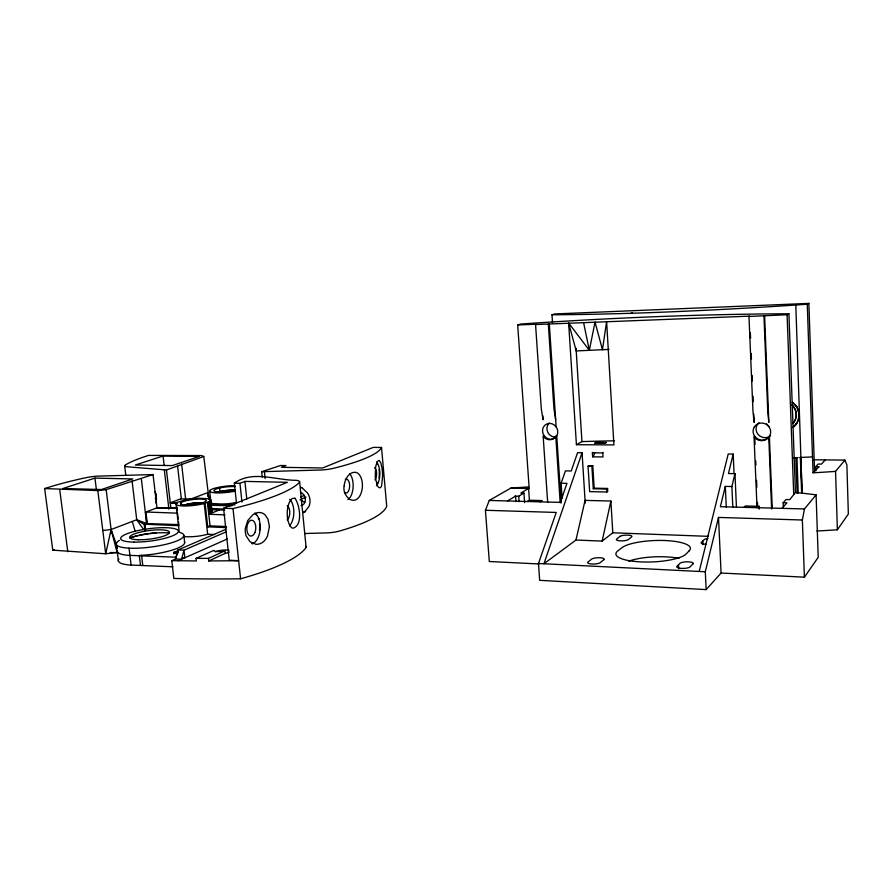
<?xml version="1.0" encoding="UTF-8"?>
<svg xmlns="http://www.w3.org/2000/svg" width="893" height="893" viewBox="0 0 893 893"><rect width="100%" height="100%" fill="white"/><g stroke="black" fill="none" stroke-linecap="round" stroke-linejoin="round"><path stroke-width="1.34" d="M254.684 513.084A15.907 8.941 -86.9 0 1 258.881 518.9L259.416 520.586A15.907 8.941 -86.9 0 1 260.22 526.2L260.209 528.176A15.907 8.941 -86.9 0 1 252.429 543.725M795.585 404.998A16.71 15.996 23.2 0 1 796.779 406.717C799.626 411.36 799.927 417.477 797.337 422.311A16.71 15.996 23.2 0 1 793.52 426.966M799.101 415.145L798.096 420.536L796.143 424.13A16.721 15.996 23.2 0 1 793.386 427.088M178.008 552.6L178.165 549.876L225.773 529.326M224.969 514.848L208.761 514.268L211.775 512.437L211.128 510.684M110.699 533.59L111.1 529.527L106.167 489.665L153.049 474.563L156.967 507.838L145.313 512.236M539.026 563.974L489.308 561.496L485.424 510.271L556.227 512.448L538.49 563.483L539.662 580.327L706.162 589.603L721.086 573.027L804.403 577.168L802.36 520.005L804.448 508.943L816.09 494.867A277.556 72.322 -2 0 0 797.192 492.612L795.451 492.434L789.78 499.622L786.03 499.533L783.15 502.714L783.362 508.229M568.64 323.02L576.42 444.703L613.915 444.937L606.615 321.58L602.451 349.721L589.335 350.313L568.64 323.02L576.219 350.96L589.335 350.313L595.039 322.016L602.451 349.721L609.015 349.442M575.974 540.031L602.161 541.091L610.89 501.051L585.071 500.381L575.974 540.031L543.926 563.762L582.057 452.729L577.57 452.695L571.241 470.979L565.425 470.89L561.117 483.225L562.11 498.35M178.578 524.593L146.664 523.544L136.741 519.737L111.1 529.527L105.698 553.772L52.754 550.144L44.65 488.549L52.921 485.993A152.368 28.286 -6.9 0 1 84.009 478.101L86.844 477.509A14.5 2.445 -7.2 0 1 97.605 476.136L153.049 474.563M732.807 507.246L731.892 486.518L734.961 473.658L728.442 473.558L733.198 454.079L728.197 454.035L699.208 571.453M731.892 486.518L725.317 486.395L720.372 506.711L804.448 508.943M706.162 589.603L705.291 571.754L718.508 517.427L802.36 520.005M305.752 546.337A15.214 3.65 -6.2 0 1 305.875 547.733L305.506 548.302A150.872 34.883 -7.5 0 1 240.585 578.798A470.656 88.842 -4.9 0 1 175.653 578.497L173.856 578.441L171.78 560.659L175.687 558.94L178.165 549.876L184.014 550.177L226.119 531.871M175.43 559.051L178.165 549.876M485.424 510.271L489.264 500.448L510.863 488.091L512.627 487.969A299.758 78.439 -3.7 0 1 528.578 486.953M561.195 502.971L556.73 435.717L555.602 436.521A8.104 7.434 61.7 0 1 543.357 436.487L544.339 435.985A8.093 7.423 61.6 0 0 556.562 436.018L557.02 435.181A8.093 7.423 61.6 0 0 556.518 427.501L555.948 426.664A8.093 7.423 61.6 0 0 543.703 426.664L543.257 427.513A8.093 7.423 61.6 0 0 543.781 435.148L544.138 435.684M772.233 508.329L769.386 436.309L768.549 437.179A8.885 8.472 29 0 1 754.339 437.135L754.697 436.164L755.043 444.435M804.403 577.168L818.211 557.321L816.09 494.867M816.905 530.978A199.016 42.038 -1.3 0 0 837.388 529.772L848.35 514.022L846.888 464.996L844.923 460.096L813.322 459.783M837.388 529.772L835.558 471.381L844.923 460.096M782.011 508.34L786.934 502.815L783.15 502.714M835.558 471.381A200.3 35.329 -1.9 0 1 814.929 472.687L813.043 472.788L814.561 471.091L808.868 303.397L554.709 313.945L551.986 314.76L552.533 323.065M825.277 459.895L821.493 464.103L818.1 464.07L815.778 466.637L815.912 470.812M210.268 501.096L210.614 499.734L208.504 498.729L198.458 498.227L185.51 499.857L176.289 502.636L177.071 502.659A17.648 3.46 -6.8 0 0 183.177 505.963A17.648 3.46 -6.8 0 0 204.229 503.518L210.268 501.096L211.552 512.682M757.8 507.726L759.139 506.331L745.354 505.963L743.969 507.347M793.151 427.3L797.337 422.311M799.068 413.984L796.779 406.717M620.144 536.291L616.672 539.082A6.162 1.54 -2.6 0 0 620.613 540.868A6.162 1.54 -2.6 0 0 628.382 539.539L631.798 536.738A6.162 1.529 -2.6 0 0 627.667 535.13A6.162 1.529 -2.6 0 0 620.144 536.291M602.161 541.091L612.799 532.786L708.383 536.347M592.773 465.621L588.052 466.124L589.648 491.619L606.872 492.01L607.753 491.407L607.575 488.46L594.169 488.17L593.276 488.772L591.869 466.179L592.773 465.621L594.169 488.17M593.276 488.772L606.693 489.063L607.575 488.46M236.489 503.239L234.334 483.18C252.607 470.008 275.814 480.334 296.309 480.311A15.337 2.936 -5.9 0 1 299.557 482.12L298.999 482.823A152.111 28.129 -7 0 1 233.006 508.575L223.574 508.262L229.244 560.201L238.643 560.715L208.75 560.949L208.471 558.382L224.813 550.903L225.092 553.426L208.75 560.949M540.142 501.844L542.174 500.571L529.315 500.236L527.238 501.498L489.264 500.448M507.481 500.94L515.585 496.128L515.987 501.632M514.96 496.117L518.721 496.207L523.945 493.115L524.615 502.681M576.42 444.703L581.946 441.611A631.731 176.959 -3.8 0 1 614.417 440.818M203.771 456.479L201.45 455.553L148.517 455.408L142.132 457.529A135.323 23.095 -6 0 0 125.868 464.661L124.998 465.242A13.741 2.244 -6.8 0 0 126.672 466.738L166.466 469.986L203.771 456.479L209.007 499.299M753.77 414.118L754.116 422.389L752.978 411.461L748.97 316.457L787.101 314.727L788.921 313.778L795.451 492.434M551.986 314.76A348.594 23.999 -3.7 0 0 795.819 305.015L807.272 304.223L808.868 303.397M748.97 316.457L749.651 316.144L535.566 324.55L541.292 408.849L543.056 419.755L542.777 415.602M171.78 560.659L196.348 560.949L196.058 558.382L213.952 550.345A7.892 1.842 -6.9 0 0 224.813 550.903M178.176 560.759L227.436 538.914M300.997 499.31L306.009 497.133M299.97 499.913L301.466 499.801A7.055 5.849 66.7 0 0 304.714 502.379M300.673 496.977L304.457 495.347M177.819 553.169L173.755 553.705L173.622 552.488L176.613 551.193M205.133 503.552L207.734 526.848L210.056 525.877L226.253 526.535M223.574 508.262L287.367 482.32L244.916 481.394L239.949 483.314L234.334 483.18M219.421 509.936L209.386 514L208.091 502.368M44.65 488.549L97.806 490.592L105.698 553.772L117.753 552.354M110.207 552.533L117.139 552.6L115.99 543.312L116.615 543.067M132.064 480.858L136.741 519.737L144.242 524.492L146.664 523.544L145.905 512.013L177.261 513.14M176.736 503.362L170.273 502.815L181.312 498.64L177.607 466.191M262.252 477.141L261.694 471.705L280.502 465.51L285.927 465.588L281.429 467.318L322.641 467.977L373.218 447.404L381.523 447.46L386.714 506.208A134.095 28.554 -6.4 0 1 340.903 530.643L339.262 531.101A14.433 3.304 -5.8 0 1 326.537 532.92L304.58 533.512M189.807 499.466L207.779 492.601L209.275 499.098M52.754 550.144L54.272 549.575M94.948 478.112L62.945 488.504L101.445 489.543L132.767 478.949L94.948 478.112L96.477 490.29M163.073 455.999L135.334 465.007L172.249 465.588L199.34 456.423L163.073 455.999L164.167 465.42M535.566 324.55L536.57 324.237L517.683 324.963L529.192 488.493L510.863 488.091M517.683 324.963L520.764 324.047A662.037 95.864 -4.3 0 1 778.305 313.834L788.921 313.778M235.138 490.168A12.502 2.411 -6.4 0 0 219.912 491.585L219.265 491.742A12.502 2.411 -6.4 0 0 217.044 492.4M235.183 486.652A12.502 2.378 -6.4 0 0 219.522 488.036L218.874 488.192A12.502 2.378 -6.4 0 0 216.943 491.876A12.502 2.378 -6.4 0 0 235.105 490.045M173.622 552.488L177.685 551.952M102.795 530.498L111.1 529.527L115.99 543.312M97.806 490.592L106.167 489.665M807.272 304.223L812.496 456.881L799.827 457.517M793.386 457.808A343.124 52.118 -2.4 0 0 795.63 457.707L798.108 457.596M175.921 557.21L128.235 555.312A34.023 7.568 -7.5 0 1 117.229 550.601M118.892 559.074A33.967 7.791 -7.6 0 0 129.407 564.99L172.941 566.809M632.478 312.684L631.418 312.706M261.694 471.705L321.569 469.986A14.545 2.668 -5.6 0 0 332.397 468.557L334.975 467.954A135.1 22.995 -6.1 0 0 381.523 447.46M196.058 558.382L208.471 558.382M177.272 507.771L156.967 507.838L177.294 508.519M602.775 452.918L603.021 456.937L592.628 456.836L592.383 452.829L602.775 452.918A11.118 3.695 -89.8 0 0 603.076 452.45M815.778 466.637L819.205 466.682L814.561 471.091M588.052 466.124L591.869 466.179M231.778 505.795L212.221 505.315M561.117 483.225L566.966 483.347L560.369 502.391L527.238 501.498M523.945 493.115L520.831 493.036L528.567 488.482L529.449 500.951M180.788 498.852L193.279 499.22M170.273 502.815L177.149 503.038M211.563 504.132L234.959 504.88M211.261 509.657L224.79 510.115M258.881 518.9L258.323 518.889L258.914 519M212.489 508.53L223.819 509.043M260.22 526.2L259.651 526.178L260.209 526.312M145.068 530.487L144.833 524.258L178.946 525.664L178.477 521.601M207.734 526.848L226.576 527.618M183.389 536.436A17.581 3.829 -7 0 0 207.656 534.237L214.599 534.539M538.49 563.483L705.291 571.754M182.552 557.656L184.884 557.779L184.014 550.177L181.547 559.264L175.687 558.94M294.902 498.216L292.011 498.562L289.946 501.241A15.293 6.854 -89.3 0 0 287.379 516.891A15.293 6.854 -89.3 0 0 292.67 528.265C303.14 526.033 299.925 504.913 294.924 498.238M302.392 488.147L307.605 493.081A14.02 12.915 55 0 1 308.933 506.532L304.725 511.7A14.913 13.741 55.1 0 1 303.285 512.582M792.236 402.363L796.645 406.817M769.186 426.966L766.507 423.807M136.741 519.737L143.594 529.549M795.462 405.109L796.567 406.717M132.287 521.434L135.2 531.469M111.1 529.527L117.139 552.6M583.553 322.451L589.335 350.313M555.669 419.721L553.95 408.76L548.324 324.07M59.719 489.554L67.779 551.707M116.938 545.712L117.262 548.369M117.24 551.573L118.412 561.105M124.652 465.8L125.824 475.433M129.038 548.135L131.104 565.079M145.905 512.013L147.256 523.32M141.306 478.559L146.664 523.544M144.833 524.258L145.559 530.286M144.242 524.492L144.967 530.52M141.563 555.346L142.724 565.046M140.469 565.146L139.297 555.446A34.023 7.568 -7.5 0 0 184.449 541.738M166.466 469.986L170.887 508.184M164.334 469.885L168.9 509.177M181.19 505.248L181.134 502.592A13.027 2.556 -6.8 0 1 201.037 499.075A13.027 2.556 -6.8 0 1 201.048 503.217L200.311 503.395A13.027 2.556 -6.8 0 1 185.744 504.969A13.027 2.556 -6.8 0 1 180.899 502.781M183.858 535.554L184.672 542.654M176.758 506.699L177.227 510.763M177.54 513.475L178.165 518.889M176.01 504.009L179.214 531.86M181.625 464.014L185.677 499.622M210.726 499.946L212.032 511.946M209.71 491.027L211.942 512.18M210.424 499.533L211.775 512.437M210.313 500.627L210.737 504.467M211.172 508.307L211.451 510.863M209.967 501.353L211.25 512.939M209.598 501.598L210.882 513.207M209.163 501.855L210.447 513.475M208.661 502.112L209.944 513.732M207.466 502.636L210.056 525.877M204.229 503.518L207.656 534.237M219.544 488.024L219.935 491.574M233.006 508.575L240.597 578.798M244.916 481.394L246.792 499.053M239.949 483.314L241.958 502.078M264.428 471.66L265.132 478.469M299.601 481.651L306.098 547.152M518.721 496.207L519.112 501.721M543.156 436.186L547.666 502.413M549.307 323.757L556.149 426.966M555.77 436.219L560.19 502.748M576.052 348.259L581.946 441.611M582.057 452.729L585.239 503.105M606.693 489.063L606.872 492.01M610.89 501.051L612.799 532.786M678.49 564.789L678.702 568.796M702.824 540.968L703.003 544.618M725.317 486.395L726.255 507.057M718.508 517.427L721.086 573.027M734.961 473.658L736.435 507.09M733.198 454.079L734.046 473.491M750.343 332.698L750.578 338.224M751.214 353.405L751.448 358.919M752.14 375.484L752.375 380.998M753.011 396.179L753.245 401.694M755.735 461L755.913 465.13M756.55 480.311L756.84 487.21M757.476 502.391L757.644 506.532M754.038 436.699L757.007 507.191M759.139 506.331L759.251 509.088M764.609 315.575L768.828 422.367L767.746 411.383L763.95 315.899M768.75 436.856L771.608 509.01M800.809 457.473L802.081 493.137L795.819 305.015M800.362 457.484L801.646 493.148M796.947 457.651L798.23 493.293M795.83 457.696L797.125 493.338M787.101 314.727L793.721 494.365M812.496 456.881L813.043 472.788M207.779 492.601L207.779 496.586M792.482 402.163A16.721 15.996 23.2 0 1 794.056 403.547M792.136 404.987A13.931 13.328 23.2 0 1 793.163 423.182M792.024 405.076A13.931 13.328 23.2 0 1 793.051 423.271M555.446 437.001A8.026 7.378 61.5 0 1 547.677 432.033A8.026 7.378 61.5 0 1 549.262 423.07M770.536 435.784A8.807 8.394 28.1 0 1 758.246 434.634A8.807 8.394 28.1 0 1 758.916 422.702M628.75 561.172A35.24 9.499 -2 0 1 679.015 558.348M707.848 538.512A6.418 1.607 -1.6 0 0 704.298 539.528L701.34 542.419A6.43 1.619 -1.6 0 0 705.928 544.284M594.827 452.584A13.685 4.644 -89.7 0 1 592.628 456.836M592.684 452.36A11.073 3.762 -89.8 0 1 592.383 452.829M229.222 551.986A7.892 1.853 -6.9 0 1 225.092 553.426M215.38 551.852A7.892 1.853 -6.9 0 1 222.402 550.155A7.892 1.853 -6.9 0 1 229.054 550.423M287.211 505.717A7.613 4.119 -87.6 0 1 289.779 512.537A7.613 4.119 -87.6 0 1 287.166 519.826M289.678 499.276A15.248 8.249 -87.6 0 1 293.853 512.158A15.248 8.249 -87.6 0 1 289.6 525.821M130.467 537.575A28.531 6.206 -7.4 0 1 138.147 535.454M139.208 535.22A28.531 6.206 -7.4 0 1 148.238 533.634M149.399 533.478A28.531 6.206 -7.4 0 1 156.32 532.764M179.906 532.474A34.057 7.401 -7.4 0 1 172.472 542.497A34.057 7.401 -7.4 0 1 130.746 548.224L127.342 548.045A34.057 7.401 -7.4 0 1 119.428 540.365M185.208 504.824A12.781 2.534 -6.8 0 1 189.216 503.864L190.722 503.596A12.781 2.534 -6.8 0 1 204.486 503.127M185.041 504.813A13.015 2.59 -6.8 0 1 203.738 502.915M129.976 538.066A27.538 5.983 -7.4 0 1 169.246 532.942M255.13 513.821A15.907 8.952 -86.9 0 1 256.068 514.792M259.528 524.236A15.907 8.952 -86.9 0 1 259.506 530.118M252.965 543.19A15.907 8.952 -86.9 0 1 251.859 543.703M345.301 479.329A7.044 3.527 -88.5 0 1 349.643 486.752A7.044 3.527 -88.5 0 1 344.43 492.389M374.58 467.675A6.787 3.282 -88.9 0 1 376.612 473.446A6.787 3.282 -88.9 0 1 374.915 479.887M155.527 493.092A6.686 5.191 69.4 0 1 155.315 498.54M155.092 491.775A13.451 8.852 73.5 0 1 155.918 502.971M217.222 492.411A12.268 2.366 -6.4 0 1 234.814 490.212M349.587 473.58A14.098 7.066 -88.5 0 1 353.103 487.411A14.098 7.066 -88.5 0 1 347.868 499.6M300.472 492.244A7.111 5.871 66.8 0 1 305.35 499.399A7.111 5.871 66.8 0 1 301.075 505.628M234.971 485.647A16.945 3.226 -6.4 0 0 215.805 487.935L212.869 488.75A17.213 3.271 -6.4 0 0 214.22 492.735A17.213 3.271 -6.4 0 0 235.506 491.038M376.533 462.027A13.585 6.575 -88.9 0 1 379.86 473.714A13.585 6.575 -88.9 0 1 376.466 485.725M376.723 462.909A13.585 6.575 -88.9 0 1 377.348 463.969M379.056 469.551A13.585 6.575 -88.9 0 1 379.034 477.878M377.851 482.365A13.585 6.575 -88.9 0 1 377.292 483.638M305.663 511.499A14.232 11.765 66.8 0 1 302.883 512.47M300.785 487.344A14.913 13.741 55 0 1 302.392 488.147M236.712 502.312A17.19 3.416 -6.5 0 1 210.994 502.413M382.584 476.293L381.612 485.848A14.411 3.784 88 0 1 379.916 487.768L379.436 487.723A13.853 4.532 88.8 0 1 377.281 485.457L375.227 477.085L375.64 467.095A13.853 4.532 88.8 0 1 377.17 462.328L377.583 461.569A14.411 3.784 88 0 1 379.369 460.598L380.842 462.965L381.97 468.044A12.993 2.556 87.2 0 1 382.55 474.607L382.584 476.293M269.429 526.569L267.476 536.135A16.23 11.118 -83.1 0 1 263.312 541.861L261.928 542.81A16.9 12.357 -81.2 0 1 255.923 544.284L250.051 541.794L246.178 535.956A15.259 11.81 -78.9 0 1 245.341 528.209L247.785 520.519L252.808 514.826A16.9 12.357 -81.1 0 1 258.758 512.526L260.254 512.56A16.23 11.118 -83.1 0 1 265.299 515.127L267.989 519.246L269.429 526.569M344.207 485.781C341.974 493.84 351.63 505.951 358.841 497.401A14.143 8.204 -86.9 0 0 362.335 483.225A14.143 8.204 -86.9 0 0 356.553 472.497C349.23 470.767 344.598 479.597 344.207 485.781M693.202 563.673L689.909 567.055A6.82 1.842 -1.7 0 1 681.694 568.394A6.82 1.842 -1.7 0 1 676.816 566.43L680.153 563.159A6.776 1.808 -1.7 0 1 688.079 561.842A6.776 1.808 -1.7 0 1 693.202 563.673M754.306 427.01L754.027 427.468A8.874 8.461 28.8 0 0 754.373 435.695L754.998 436.599A8.874 8.461 28.8 0 0 769.186 436.644L769.744 435.728A8.874 8.461 28.8 0 0 769.409 427.468L768.784 426.553A8.874 8.461 28.8 0 0 754.585 426.564L754.306 427.01M689.15 550.847L685.59 554.52A35.865 9.31 -2.2 0 1 641.33 561.92A35.865 9.31 -2.2 0 1 617.074 551.506L621.561 547.967A35.318 9.097 -2.1 0 1 665.263 540.544A35.318 9.097 -2.1 0 1 689.139 550.847M603.981 559.587L600.152 562.735A6.541 1.741 -2.8 0 1 592.048 564.019A6.541 1.741 -2.8 0 1 587.862 562.132L591.769 559.007A6.497 1.719 -2.8 0 1 599.783 557.745A6.497 1.719 -2.8 0 1 603.981 559.587M606.28 442.515L604.963 443.296L594.593 443.241L595.944 442.459L606.28 442.515M254.862 532.574A7.948 4.465 -86.9 0 0 251.938 520.217A7.948 4.465 -86.9 0 0 247.171 531.603A7.948 4.465 -86.9 0 0 254.862 532.574M133.961 542.096A29.078 6.218 -7.4 0 0 178.354 531.614A29.078 6.218 -7.4 0 0 136.305 530.955A29.078 6.218 -7.4 0 0 133.961 542.096M138.281 539.763A20.037 4.286 -7.4 0 0 169.402 532.708A20.037 4.286 -7.4 0 0 141.105 531.96A20.037 4.286 -7.4 0 0 138.281 539.763"/></g></svg>
